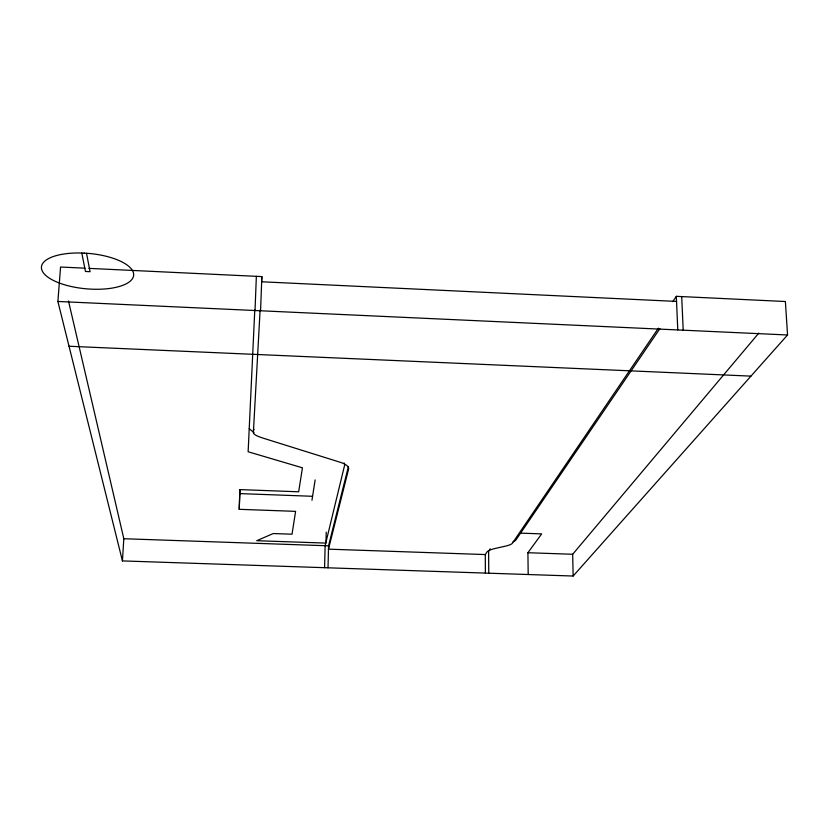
<?xml version="1.0" encoding="UTF-8"?>
<svg xmlns="http://www.w3.org/2000/svg" width="829" height="829" viewBox="0 0 829 829"><rect width="100%" height="100%" fill="white"/><g stroke="black" fill="none" stroke-linecap="round" stroke-linejoin="round"><path stroke-width="1.24" d="M324.585 567.689L325.123 545.7L344.615 465.224A27.948 8.041 1.5 0 0 344.615 464.095M326.212 532.114L325.952 543.099L256.731 540.705L273.218 533.555L292.026 534.208L295.601 511.358L239.218 509.317L239.871 489.607L298.668 491.794L302.43 467.805L248.14 451.764L254.783 309.932M328.025 567.803L328.553 545.814L348.387 466.613M311.973 500.229L315.134 479.918M239.218 509.317L239.985 489.794M260.565 310.771L261.86 276.596L88.9 268.368M255.021 310.523L256.358 276.337M260.109 310.036L253.342 433.152A27.533 8.394 1.9 0 0 256.917 435.816A49.864 15.336 1.7 0 0 263.27 438.189L340.999 462.52A32.072 9.15 1.5 0 1 348.698 468.654L328.471 549.161L485.266 554.56L487.265 551.606A29.834 7.078 -0.3 0 1 495.369 548.425L505.193 546.207A24.642 6.021 -0.1 0 0 512.146 543.565L658.392 328.18M261.581 281.767L261.86 276.596M672.713 301.694L676.319 296.326L785.384 301.518L787.55 334.978L573.15 576.031L122.443 560.912L123.822 538.726L68.475 300.979M122.443 560.912L57.885 301.466L60.569 267.021L85.035 268.181M490.177 548.819L488.623 551.368L488.758 573.202M659.894 328.616L515.866 540.062A28.145 6.933 -0.1 0 1 513.047 541.741M528.197 574.528L527.907 552.725L541.669 533.886L520.581 533.14M573.15 576.031L572.673 554.269L758.794 333.113M123.822 538.726L328.553 545.814M527.907 552.725L572.673 554.269M239.861 493.597L312.077 496.27M69.025 346.253L750.96 376.128M57.885 301.466L787.55 334.978M261.663 281.777L676.547 301.424M254.078 432.562L249.218 428.821M81.802 253.052L85.46 271.477L90.06 271.694L86.527 253.28M681.707 296.585L683.2 330.191M676.319 296.326L677.78 329.942M485.276 554.56L485.379 573.088M254.13 429.691A27.512 8.456 1.9 0 1 253.508 428.987M344.056 462.955A27.948 8.041 1.5 0 1 344.398 463.525M84.154 253.104L78.019 252.969A46.3 17.741 5.2 0 0 50.631 278.938A46.3 17.741 5.2 0 0 128.184 282.689A46.3 17.741 5.2 0 0 90.34 253.56L84.154 253.104"/></g></svg>
